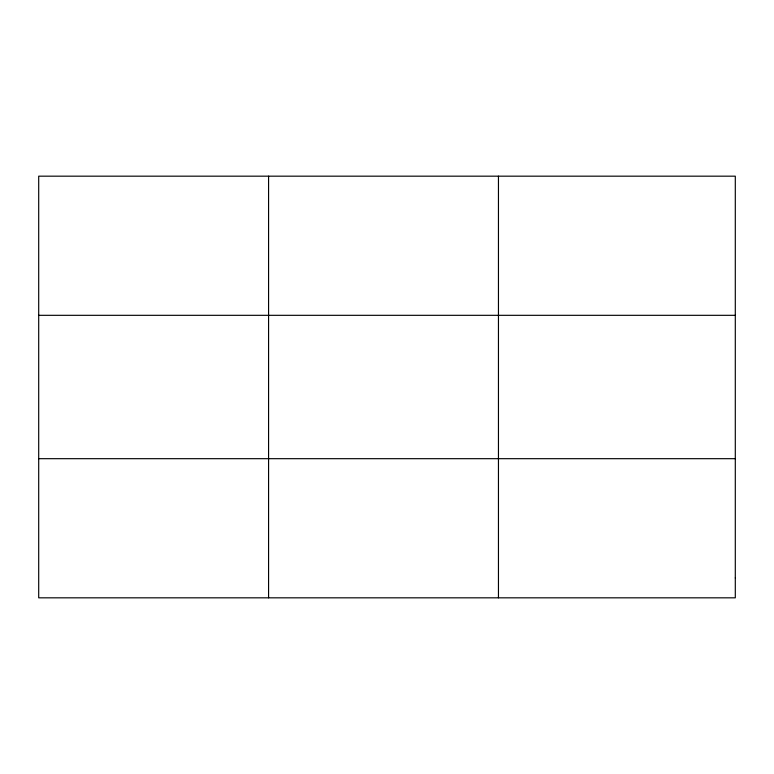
<?xml version="1.0" encoding="UTF-8"?>
<svg xmlns="http://www.w3.org/2000/svg" width="774" height="774" viewBox="0 0 774 774"><rect width="100%" height="100%" fill="white"/><g stroke="black" fill="none" stroke-linecap="round" stroke-linejoin="round"><path stroke-width="1.16" d="M268.578 597.828L268.578 176.172M498.456 597.828L498.456 176.172M38.7 315.318L735.3 315.318M38.7 458.682L735.3 458.682M735.3 577.946L735.3 597.828L38.7 597.828L38.7 176.172L735.3 176.172L735.3 577.946"/></g></svg>
